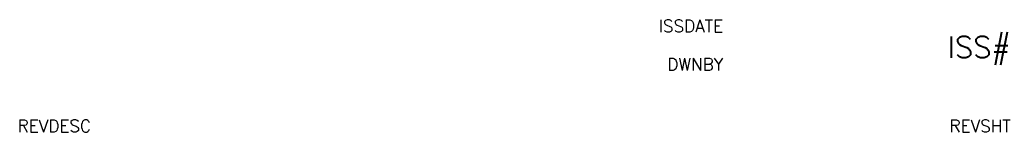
# Model space of a CAD drawing. Header units: inches. Extents: x 0.91 to 8.15, y 9.53 to 10.34.
import ezdxf
from ezdxf.enums import TextEntityAlignment as Align

# ---------------------------------------------------------------- set-up
doc = ezdxf.new("R2010")
doc.units = ezdxf.units.IN
doc.header["$MEASUREMENT"] = 0
doc.layers.get('0').update_dxf_attribs({"linetype": 'CONTINUOUS'})
doc.styles.get("Standard").update_dxf_attribs({"font": 'SIMPLEX.SHX'})

msp = doc.modelspace()

# ---------------------------------------------------------------- texts
for tag, text, p in [('ISSDATE', 'XX/XX/XX', (6.0515, 10.3441)), ('REVSHT', '-', (8.1542, 9.6164))]:
    msp.add_attdef(tag, text=text, height=0.09).set_placement(p, align=Align.TOP_RIGHT)
msp.add_attdef('ISS#', text='XX/XX/XX', height=0.15625).set_placement((8.1542, 10.1456), align=Align.MIDDLE_RIGHT)
msp.add_attdef('DWNBY', text='ABD', height=0.09).set_placement((6.0515, 9.9484), align=Align.BOTTOM_RIGHT)
msp.add_attdef('REVDESC', text='GENERAL REVISION', height=0.09).set_placement((0.8931, 9.6164), align=Align.TOP_LEFT)

doc.saveas('drawing.dxf')
